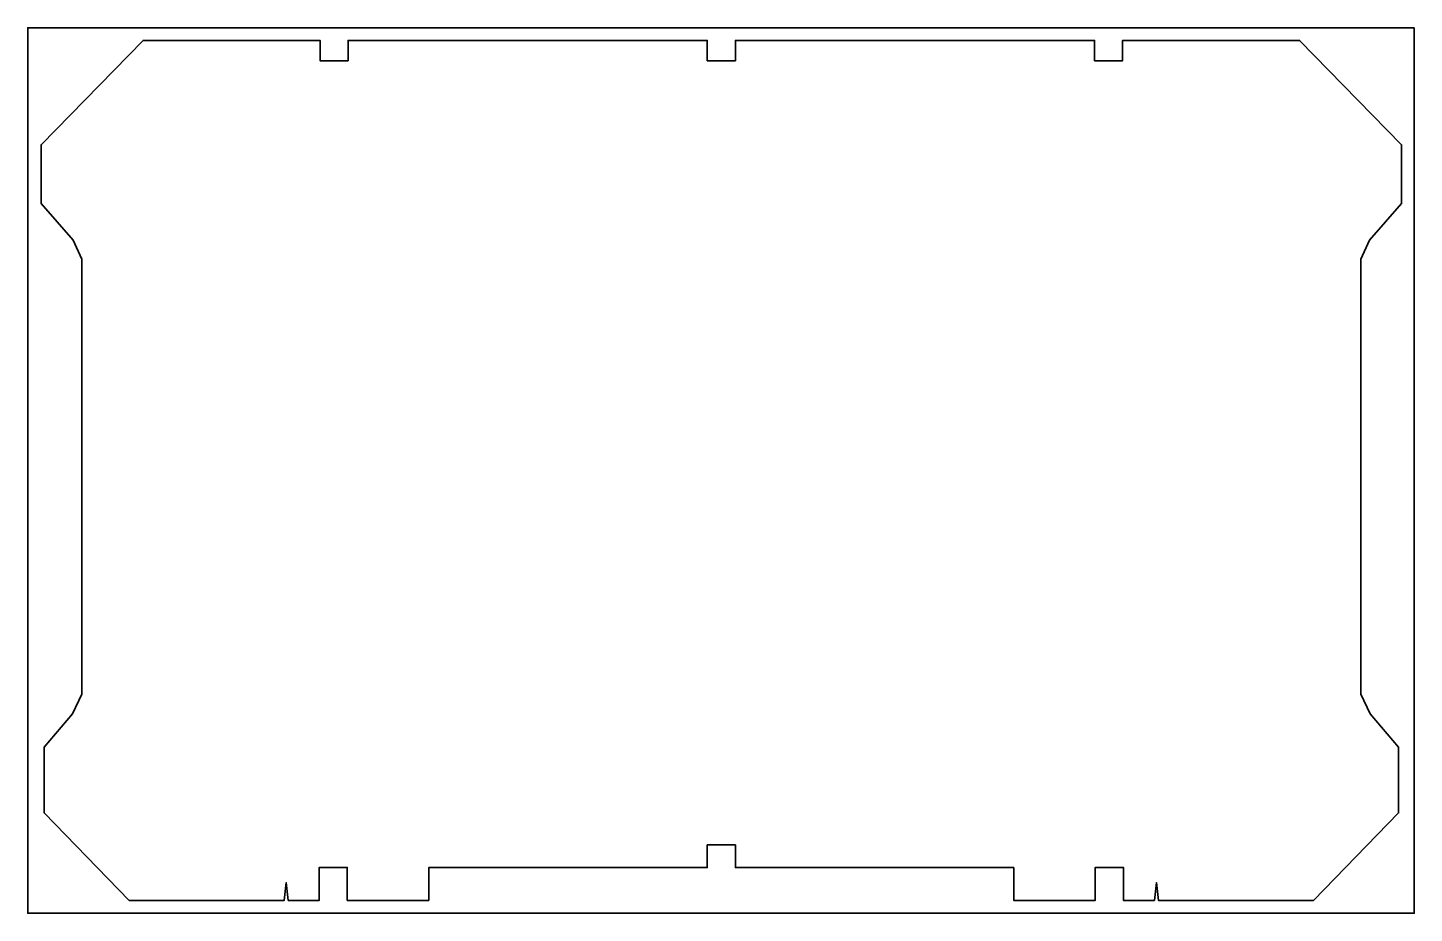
# Model space of a CAD drawing. Header units: millimetres. Extents: x -167 to 377, y -25 to 322.
import ezdxf

# ---------------------------------------------------------------- set-up
doc = ezdxf.new("R2010")
doc.units = ezdxf.units.MM
doc.header["$MEASUREMENT"] = 0
doc.layers.get('0').update_dxf_attribs({"lineweight": 0})
doc.layers.add('Safety', color=7, linetype='Continuous', lineweight=0)

msp = doc.modelspace()

# ---------------------------------------------------------------- linework, layer by layer
at = {"color": 18, "lineweight": 35, "true_color": 0x000000}
msp.add_lwpolyline([(105.13, 309.47), (104.87, 309.47), (99.63, 309.47), (99.63, 317.47), (-41.37, 317.47), (-41.37, 309.47), (-52.37, 309.47), (-52.37, 317.47), (-121.9, 317.47), (-121.9, 317.47), (-161.91, 276.46), (-161.91, 253.42), (-149.27, 239.03), (-145.96, 231.51), (-145.96, 60.68), (-149.6, 52.88), (-160.73, 39.85), (-160.73, 13.94), (-127.31, -20.43), (-66.47, -20.43), (-65.7, -13.43), (-64.92, -20.43), (-52.7, -20.43), (-52.7, -7.43), (-41.7, -7.43), (-41.7, -20.43), (-9.7, -20.43), (-9.7, -7.53), (99.63, -7.53), (99.63, 1.38), (105, 1.38), (105.26, 1.38), (110.63, 1.38), (110.63, -7.53), (219.95, -7.53), (219.95, -20.43), (251.95, -20.43), (251.95, -7.43), (262.95, -7.43), (262.95, -20.43), (275.17, -20.43), (275.95, -13.43), (276.73, -20.43), (337.57, -20.43), (370.99, 13.94), (370.99, 39.85), (359.85, 52.88), (356.21, 60.68), (356.21, 231.51), (359.53, 239.03), (372.16, 253.42), (372.16, 276.46), (332.15, 317.47), (332.15, 317.47), (262.63, 317.47), (262.63, 309.47), (251.63, 309.47), (251.63, 317.47), (110.63, 317.47), (110.63, 309.47), (105.39, 309.47)], close=True, dxfattribs=at)
at = {"layer": 'Safety', "color": 18, "lineweight": 35, "true_color": 0x000000}
msp.add_lwpolyline([(377.16, 322.47), (-167.16, 322.47), (-167.16, -25.47), (377.16, -25.47)], close=True, dxfattribs=at)

doc.saveas('drawing.dxf')
